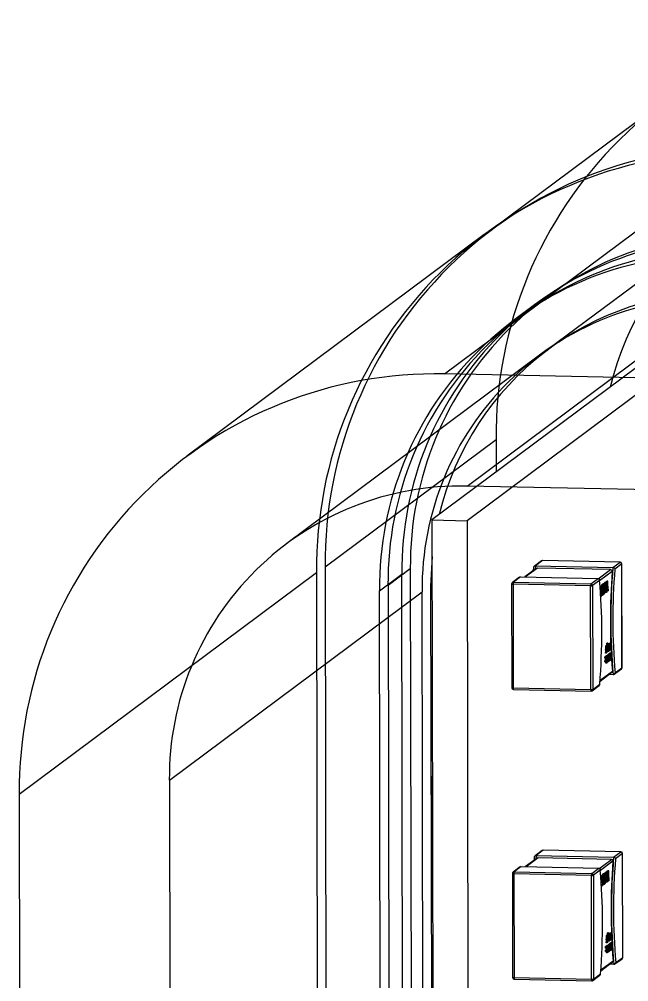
# Model space of a CAD drawing. Header units: millimetres. Extents: x -31.6 to 57.8, y -29 to 41.1.
# Drawn here: x -31.59 to -24.54, y 29.99 to 41.12 of the extents above; entities that cross this region are included whole.
import ezdxf

# ---------------------------------------------------------------- set-up
doc = ezdxf.new("R2010")
doc.units = ezdxf.units.MM

msp = doc.modelspace()

# ---------------------------------------------------------------- linework, layer by layer
at = {"color": 7, "linetype": 'Continuous', "lineweight": 25}
for p, q in [((-24.138, 40.166), (-26.114, 38.693)), ((-26.671, 37.017), (-23.234, 39.578)), ((-22.01, 38.912), (-26.817, 35.33)), ((-21.605, 38.903), (-26.411, 35.321)), ((-23.499, 38.771), (-25.475, 37.299)), ((-26.213, 38.63), (-29.65, 36.068)), ((-26.411, 35.721), (-23.489, 37.899)), ((-25.615, 37.828), (-25.873, 37.636)), ((-25.516, 37.892), (-25.774, 37.699)), ((-25.574, 37.235), (-28.496, 35.057)), ((47.213, 35.476), (-26.671, 37.017)), ((-28.052, 34.787), (-26.075, 36.26)), ((-26.075, 36.26), (-26.075, 35.883)), ((47.473, 34.18), (-26.411, 35.721)), ((-26.817, 35.33), (-26.411, 35.321)), ((-26.817, 35.33), (-26.716, -20.155)), ((-26.411, 35.321), (-26.311, -20.163)), ((-26.816, 34.906), (-26.832, 34.564)), ((-25.55, 34.858), (-25.632, 34.797)), ((-25.538, 34.862), (-25.621, 34.801)), ((-24.641, 34.844), (-25.538, 34.862)), ((-24.642, 34.843), (-25.538, 34.862)), ((-25.538, 34.862), (-25.538, 34.862)), ((-24.724, 34.782), (-24.642, 34.843)), ((-24.622, 34.823), (-24.702, 34.763)), ((-24.642, 34.843), (-24.641, 34.844)), ((-24.619, 33.624), (-24.622, 34.824)), ((-24.622, 34.823), (-24.622, 34.824)), ((-24.62, 33.623), (-24.622, 34.823)), ((-31.588, 32.162), (-28.151, 34.723)), ((-28.151, 34.723), (-28.078, -5.632)), ((-28.052, 34.787), (-27.979, -5.634)), ((-27.423, 34.511), (-27.165, 34.703)), ((-27.067, 34.766), (-27.324, 34.574)), ((-27.093, -5.652), (-27.165, 34.703)), ((-27.067, 34.766), (-26.994, -5.654)), ((-25.61, 34.77), (-25.742, 34.671)), ((-25.598, 34.774), (-25.735, 34.671)), ((-25.641, 34.747), (-25.638, 34.783)), ((-25.621, 34.801), (-25.624, 34.76)), ((-25.621, 34.801), (-24.724, 34.782)), ((-24.751, 34.756), (-25.598, 34.774)), ((-24.895, 34.648), (-24.751, 34.756)), ((-24.733, 34.735), (-24.878, 34.626)), ((-25.805, 34.668), (-25.887, 34.607)), ((-25.792, 34.673), (-25.875, 34.611)), ((-25.875, 34.611), (-24.978, 34.592)), ((-25.792, 34.673), (-24.896, 34.654)), ((-24.978, 34.592), (-24.896, 34.654)), ((-24.878, 34.632), (-24.959, 34.572)), ((-24.83, 34.596), (-24.838, 34.59)), ((-24.82, 34.596), (-24.83, 34.596)), ((-24.828, 34.596), (-24.83, 34.596)), ((-24.819, 34.596), (-24.828, 34.596)), ((-24.82, 34.596), (-24.828, 34.59)), ((-24.816, 34.606), (-24.822, 34.602)), ((-24.812, 34.602), (-24.822, 34.602)), ((-24.822, 34.602), (-24.822, 34.596)), ((-24.806, 34.606), (-24.816, 34.606)), ((-24.806, 34.606), (-24.812, 34.602)), ((-24.812, 34.602), (-24.804, 34.492)), ((-24.806, 34.614), (-24.807, 34.606)), ((-24.8, 34.619), (-24.806, 34.614)), ((-24.796, 34.613), (-24.806, 34.614)), ((-24.805, 34.589), (-24.806, 34.606)), ((-24.798, 34.595), (-24.805, 34.589)), ((-24.798, 34.595), (-24.805, 34.595)), ((-24.79, 34.618), (-24.8, 34.619)), ((-24.792, 34.623), (-24.798, 34.619)), ((-24.798, 34.496), (-24.79, 34.618)), ((-24.796, 34.613), (-24.798, 34.595)), ((-24.79, 34.618), (-24.796, 34.613)), ((-24.782, 34.623), (-24.792, 34.623)), ((-24.788, 34.618), (-24.79, 34.618)), ((-24.782, 34.623), (-24.788, 34.618)), ((-24.788, 34.618), (-24.788, 34.58)), ((-24.782, 34.585), (-24.782, 34.623)), ((-29.852, 32.323), (-26.931, 34.5)), ((-27.351, -5.647), (-27.423, 34.511)), ((-27.324, 34.574), (-27.252, -5.649)), ((-26.858, -5.657), (-26.931, 34.5)), ((-26.832, 34.564), (-26.815, 34.577)), ((-26.832, 34.564), (-26.759, -5.659)), ((-25.895, 34.591), (-25.893, 33.391)), ((-24.982, 34.57), (-25.878, 34.589)), ((-25.878, 34.589), (-25.876, 33.389)), ((-24.98, 33.37), (-24.982, 34.57)), ((-24.959, 34.572), (-24.957, 33.372)), ((-24.854, 34.512), (-24.864, 34.512)), ((-24.841, 34.588), (-24.857, 34.575)), ((-24.847, 34.575), (-24.857, 34.575)), ((-24.857, 34.575), (-24.857, 34.569)), ((-24.847, 34.546), (-24.857, 34.546)), ((-24.856, 34.532), (-24.856, 34.504)), ((-24.846, 34.504), (-24.848, 34.504)), ((-24.831, 34.587), (-24.847, 34.575)), ((-24.847, 34.575), (-24.847, 34.546)), ((-24.847, 34.546), (-24.837, 34.554)), ((-24.847, 34.546), (-24.847, 34.539)), ((-24.837, 34.539), (-24.847, 34.539)), ((-24.847, 34.504), (-24.847, 34.498)), ((-24.837, 34.498), (-24.847, 34.49)), ((-24.837, 34.498), (-24.847, 34.498)), ((-24.847, 34.49), (-24.847, 34.46)), ((-24.837, 34.539), (-24.846, 34.532)), ((-24.846, 34.532), (-24.846, 34.504)), ((-24.846, 34.504), (-24.837, 34.511)), ((-24.831, 34.587), (-24.841, 34.588)), ((-24.828, 34.59), (-24.838, 34.59)), ((-24.838, 34.59), (-24.838, 34.588)), ((-24.837, 34.554), (-24.837, 34.539)), ((-24.837, 34.511), (-24.837, 34.498)), ((-24.831, 34.472), (-24.831, 34.587)), ((-24.828, 34.517), (-24.831, 34.517)), ((-24.829, 34.511), (-24.831, 34.51)), ((-24.828, 34.505), (-24.831, 34.505)), ((-24.819, 34.511), (-24.829, 34.511)), ((-24.828, 34.59), (-24.828, 34.517)), ((-24.828, 34.517), (-24.82, 34.523)), ((-24.819, 34.511), (-24.828, 34.505)), ((-24.828, 34.505), (-24.828, 34.474)), ((-24.828, 34.474), (-24.82, 34.48)), ((-24.822, 34.562), (-24.819, 34.564)), ((-24.822, 34.552), (-24.822, 34.562)), ((-24.82, 34.553), (-24.822, 34.552)), ((-24.82, 34.553), (-24.822, 34.553)), ((-24.82, 34.523), (-24.82, 34.553)), ((-24.816, 34.54), (-24.82, 34.54)), ((-24.814, 34.494), (-24.814, 34.492)), ((-24.804, 34.492), (-24.814, 34.492)), ((-24.804, 34.492), (-24.798, 34.496)), ((-24.8, 34.567), (-24.803, 34.564)), ((-24.803, 34.564), (-24.801, 34.547)), ((-24.801, 34.547), (-24.8, 34.567)), ((-24.796, 34.497), (-24.798, 34.497)), ((-24.788, 34.58), (-24.796, 34.497)), ((-24.796, 34.497), (-24.79, 34.502)), ((-24.788, 34.58), (-24.792, 34.58)), ((-24.79, 34.502), (-24.785, 34.55)), ((-24.781, 34.509), (-24.789, 34.509)), ((-24.785, 34.55), (-24.781, 34.509)), ((-24.774, 34.514), (-24.782, 34.585)), ((-24.781, 34.509), (-24.774, 34.514)), ((-24.847, 34.46), (-24.831, 34.472)), ((-24.828, 34.474), (-24.831, 34.474)), ((-24.811, 33.833), (-24.806, 33.837)), ((-24.801, 33.833), (-24.811, 33.833)), ((-24.811, 33.825), (-24.811, 33.833)), ((-24.801, 33.825), (-24.811, 33.825)), ((-24.806, 33.876), (-24.805, 33.877)), ((-24.796, 33.876), (-24.806, 33.876)), ((-24.806, 33.837), (-24.806, 33.876)), ((-24.796, 33.837), (-24.806, 33.837)), ((-24.806, 33.805), (-24.806, 33.825)), ((-24.795, 33.876), (-24.805, 33.877)), ((-24.802, 33.879), (-24.8, 33.88)), ((-24.792, 33.879), (-24.802, 33.879)), ((-24.802, 33.877), (-24.802, 33.879)), ((-24.801, 33.833), (-24.796, 33.837)), ((-24.801, 33.825), (-24.801, 33.833)), ((-24.796, 33.829), (-24.801, 33.825)), ((-24.79, 33.88), (-24.8, 33.88)), ((-24.788, 33.883), (-24.798, 33.883)), ((-24.787, 33.883), (-24.796, 33.883)), ((-24.796, 33.837), (-24.796, 33.876)), ((-24.796, 33.876), (-24.795, 33.876)), ((-24.796, 33.804), (-24.796, 33.829)), ((-24.795, 33.905), (-24.793, 33.906)), ((-24.785, 33.905), (-24.795, 33.905)), ((-24.795, 33.883), (-24.795, 33.905)), ((-24.795, 33.876), (-24.795, 33.797)), ((-24.792, 33.821), (-24.795, 33.821)), ((-24.784, 33.906), (-24.793, 33.906)), ((-24.792, 33.879), (-24.79, 33.88)), ((-24.792, 33.821), (-24.792, 33.879)), ((-24.79, 33.822), (-24.792, 33.821)), ((-24.79, 33.88), (-24.79, 33.873)), ((-24.785, 33.858), (-24.79, 33.858)), ((-24.79, 33.853), (-24.79, 33.822)), ((-24.785, 33.826), (-24.79, 33.826)), ((-24.788, 33.883), (-24.787, 33.882)), ((-24.786, 33.882), (-24.785, 33.877)), ((-24.786, 33.811), (-24.785, 33.826)), ((-24.785, 33.905), (-24.784, 33.906)), ((-24.785, 33.877), (-24.785, 33.905)), ((-24.785, 33.826), (-24.785, 33.858)), ((-24.783, 33.827), (-24.785, 33.826)), ((-24.784, 33.906), (-24.783, 33.827)), ((-24.784, 33.84), (-24.779, 33.898)), ((-24.769, 33.898), (-24.779, 33.898)), ((-24.776, 33.811), (-24.769, 33.898)), ((-24.768, 33.817), (-24.776, 33.811)), ((-24.764, 33.9), (-24.774, 33.901)), ((-24.768, 33.895), (-24.774, 33.821)), ((-24.768, 33.825), (-24.774, 33.826)), ((-24.774, 33.821), (-24.768, 33.825)), ((-24.763, 33.9), (-24.773, 33.9)), ((-24.769, 33.903), (-24.768, 33.904)), ((-24.759, 33.903), (-24.769, 33.903)), ((-24.769, 33.9), (-24.769, 33.903)), ((-24.769, 33.898), (-24.768, 33.895)), ((-24.769, 33.888), (-24.764, 33.887)), ((-24.759, 33.885), (-24.769, 33.885)), ((-24.76, 33.884), (-24.769, 33.884)), ((-24.76, 33.876), (-24.769, 33.876)), ((-24.769, 33.825), (-24.769, 33.876)), ((-24.758, 33.904), (-24.768, 33.904)), ((-24.765, 33.893), (-24.768, 33.893)), ((-24.768, 33.825), (-24.768, 33.817)), ((-24.759, 33.822), (-24.768, 33.822)), ((-24.76, 33.884), (-24.759, 33.885)), ((-24.76, 33.876), (-24.76, 33.884)), ((-24.759, 33.877), (-24.76, 33.876)), ((-24.759, 33.903), (-24.758, 33.904)), ((-24.759, 33.885), (-24.759, 33.903)), ((-24.751, 33.891), (-24.759, 33.822)), ((-24.759, 33.822), (-24.759, 33.877)), ((-24.759, 33.822), (-24.759, 33.822)), ((-24.758, 33.904), (-24.758, 33.886)), ((-24.758, 33.886), (-24.751, 33.891)), ((-24.751, 33.891), (-24.758, 33.891)), ((-24.758, 33.843), (-24.754, 33.881)), ((-24.754, 33.881), (-24.758, 33.878)), ((-24.758, 33.878), (-24.758, 33.843)), ((-24.81, 33.734), (-24.82, 33.734)), ((-24.819, 33.731), (-24.82, 33.734)), ((-24.82, 33.701), (-24.819, 33.705)), ((-24.809, 33.731), (-24.819, 33.731)), ((-24.809, 33.705), (-24.819, 33.705)), ((-24.805, 33.751), (-24.815, 33.751)), ((-24.811, 33.8), (-24.806, 33.805)), ((-24.801, 33.8), (-24.811, 33.8)), ((-24.811, 33.792), (-24.811, 33.8)), ((-24.801, 33.792), (-24.811, 33.792)), ((-24.811, 33.724), (-24.811, 33.731)), ((-24.801, 33.724), (-24.811, 33.724)), ((-24.809, 33.731), (-24.81, 33.734)), ((-24.81, 33.701), (-24.809, 33.705)), ((-24.807, 33.756), (-24.806, 33.757)), ((-24.797, 33.755), (-24.807, 33.756)), ((-24.807, 33.75), (-24.807, 33.756)), ((-24.796, 33.804), (-24.806, 33.805)), ((-24.796, 33.756), (-24.806, 33.757)), ((-24.792, 33.76), (-24.802, 33.761)), ((-24.801, 33.8), (-24.796, 33.804)), ((-24.801, 33.792), (-24.801, 33.8)), ((-24.795, 33.797), (-24.801, 33.792)), ((-24.788, 33.733), (-24.798, 33.734)), ((-24.797, 33.755), (-24.796, 33.756)), ((-24.797, 33.674), (-24.797, 33.755)), ((-24.796, 33.756), (-24.796, 33.746)), ((-24.796, 33.71), (-24.796, 33.675)), ((-24.79, 33.759), (-24.789, 33.769)), ((-24.79, 33.753), (-24.79, 33.753)), ((-24.779, 33.769), (-24.789, 33.769)), ((-24.779, 33.769), (-24.789, 33.769)), ((-24.789, 33.769), (-24.789, 33.769)), ((-24.776, 33.811), (-24.786, 33.811)), ((-24.785, 33.685), (-24.779, 33.769)), ((-24.779, 33.752), (-24.783, 33.686)), ((-24.779, 33.769), (-24.779, 33.769)), ((-24.779, 33.769), (-24.773, 33.694)), ((-24.774, 33.693), (-24.779, 33.752)), ((-24.766, 33.739), (-24.776, 33.739)), ((-24.774, 33.704), (-24.764, 33.704)), ((-24.762, 33.784), (-24.772, 33.784)), ((-24.759, 33.781), (-24.769, 33.781)), ((-24.758, 33.745), (-24.765, 33.745)), ((-24.762, 33.789), (-24.761, 33.79)), ((-24.752, 33.789), (-24.762, 33.789)), ((-24.762, 33.781), (-24.762, 33.789)), ((-24.752, 33.71), (-24.762, 33.71)), ((-24.751, 33.79), (-24.761, 33.79)), ((-24.752, 33.789), (-24.751, 33.79)), ((-24.752, 33.71), (-24.752, 33.789)), ((-24.749, 33.712), (-24.752, 33.71)), ((-24.751, 33.79), (-24.751, 33.719)), ((-24.751, 33.719), (-24.748, 33.721)), ((-24.748, 33.721), (-24.751, 33.721)), ((-24.748, 33.721), (-24.749, 33.712)), ((-24.81, 33.701), (-24.82, 33.701)), ((-24.817, 33.691), (-24.807, 33.691)), ((-24.807, 33.674), (-24.807, 33.691)), ((-24.797, 33.674), (-24.807, 33.674)), ((-24.796, 33.675), (-24.797, 33.674)), ((-24.796, 33.701), (-24.793, 33.701)), ((-24.795, 33.686), (-24.794, 33.701)), ((-24.785, 33.685), (-24.795, 33.686)), ((-24.783, 33.686), (-24.785, 33.685)), ((-24.774, 33.693), (-24.783, 33.693)), ((-24.773, 33.694), (-24.774, 33.693)), ((-24.709, 33.547), (-24.627, 33.608)), ((-24.7, 33.563), (-24.62, 33.623)), ((-24.62, 33.623), (-24.619, 33.624)), ((-24.873, 33.479), (-24.731, 33.584)), ((-24.873, 33.468), (-24.737, 33.57)), ((-24.722, 33.542), (-24.772, 33.544)), ((-25.876, 33.389), (-24.98, 33.37)), ((-25.873, 33.371), (-24.977, 33.353)), ((-24.964, 33.357), (-24.882, 33.418)), ((-24.957, 33.372), (-24.876, 33.432)), ((-29.852, 32.323), (-29.835, 22.496)), ((-26.811, 32.364), (-26.821, 32.357)), ((-26.821, 32.357), (-26.811, 32.362)), ((-26.82, 32.076), (-26.821, 32.357)), ((-31.588, 32.162), (-31.489, -22.374)), ((-26.811, 32.069), (-26.82, 32.076)), ((-25.542, 31.51), (-25.624, 31.449)), ((-25.53, 31.514), (-25.612, 31.453)), ((-24.633, 31.495), (-25.53, 31.514)), ((-25.53, 31.514), (-25.529, 31.514)), ((-24.633, 31.496), (-25.529, 31.514)), ((-24.716, 31.434), (-24.633, 31.495)), ((-24.633, 31.495), (-24.633, 31.496)), ((-25.602, 31.422), (-25.734, 31.324)), ((-25.59, 31.426), (-25.727, 31.323)), ((-25.632, 31.399), (-25.63, 31.435)), ((-25.612, 31.453), (-25.615, 31.412)), ((-25.612, 31.453), (-24.716, 31.434)), ((-24.742, 31.408), (-25.59, 31.426)), ((-24.887, 31.3), (-24.742, 31.408)), ((-24.724, 31.387), (-24.869, 31.279)), ((-24.613, 31.475), (-24.694, 31.415)), ((-24.611, 30.276), (-24.613, 31.476)), ((-24.613, 31.475), (-24.613, 31.476)), ((-24.611, 30.275), (-24.613, 31.475)), ((-25.796, 31.32), (-25.878, 31.259)), ((-25.784, 31.325), (-25.866, 31.263)), ((-25.866, 31.263), (-24.97, 31.244)), ((-25.784, 31.325), (-24.888, 31.306)), ((-24.97, 31.244), (-24.888, 31.306)), ((-24.87, 31.284), (-24.95, 31.224)), ((-24.808, 31.258), (-24.814, 31.254)), ((-24.798, 31.258), (-24.808, 31.258)), ((-24.798, 31.258), (-24.804, 31.254)), ((-24.791, 31.271), (-24.798, 31.266)), ((-24.788, 31.266), (-24.798, 31.266)), ((-24.798, 31.266), (-24.798, 31.258)), ((-24.797, 31.241), (-24.798, 31.258)), ((-24.781, 31.27), (-24.791, 31.271)), ((-24.783, 31.275), (-24.79, 31.271)), ((-24.79, 31.148), (-24.781, 31.27)), ((-24.788, 31.266), (-24.789, 31.247)), ((-24.781, 31.27), (-24.788, 31.266)), ((-24.773, 31.275), (-24.783, 31.275)), ((-24.78, 31.27), (-24.781, 31.27)), ((-24.773, 31.275), (-24.78, 31.27)), ((-24.78, 31.27), (-24.78, 31.232)), ((-24.773, 31.237), (-24.773, 31.275)), ((-25.886, 31.243), (-25.884, 30.043)), ((-24.973, 31.222), (-25.87, 31.241)), ((-25.87, 31.241), (-25.868, 30.041)), ((-24.971, 30.022), (-24.973, 31.222)), ((-24.95, 31.224), (-24.948, 30.024)), ((-24.846, 31.164), (-24.855, 31.164)), ((-24.832, 31.24), (-24.849, 31.228)), ((-24.839, 31.227), (-24.849, 31.228)), ((-24.849, 31.228), (-24.849, 31.221)), ((-24.839, 31.198), (-24.849, 31.199)), ((-24.848, 31.183), (-24.848, 31.156)), ((-24.838, 31.156), (-24.84, 31.156)), ((-24.823, 31.24), (-24.839, 31.227)), ((-24.839, 31.227), (-24.839, 31.198)), ((-24.839, 31.198), (-24.829, 31.206)), ((-24.839, 31.198), (-24.839, 31.191)), ((-24.829, 31.191), (-24.839, 31.191)), ((-24.839, 31.156), (-24.839, 31.15)), ((-24.829, 31.15), (-24.839, 31.142)), ((-24.829, 31.15), (-24.839, 31.15)), ((-24.829, 31.191), (-24.838, 31.184)), ((-24.838, 31.184), (-24.838, 31.156)), ((-24.838, 31.156), (-24.829, 31.163)), ((-24.823, 31.24), (-24.832, 31.24)), ((-24.821, 31.248), (-24.83, 31.242)), ((-24.82, 31.242), (-24.83, 31.242)), ((-24.83, 31.242), (-24.83, 31.24)), ((-24.829, 31.206), (-24.829, 31.191)), ((-24.829, 31.163), (-24.829, 31.15)), ((-24.822, 31.124), (-24.823, 31.24)), ((-24.82, 31.169), (-24.822, 31.169)), ((-24.821, 31.163), (-24.822, 31.162)), ((-24.82, 31.157), (-24.822, 31.157)), ((-24.812, 31.248), (-24.821, 31.248)), ((-24.82, 31.248), (-24.821, 31.248)), ((-24.811, 31.163), (-24.821, 31.163)), ((-24.81, 31.248), (-24.82, 31.248)), ((-24.812, 31.248), (-24.82, 31.242)), ((-24.82, 31.242), (-24.82, 31.169)), ((-24.82, 31.169), (-24.811, 31.175)), ((-24.811, 31.163), (-24.82, 31.157)), ((-24.82, 31.157), (-24.819, 31.126)), ((-24.804, 31.254), (-24.814, 31.254)), ((-24.814, 31.254), (-24.813, 31.248)), ((-24.813, 31.214), (-24.811, 31.216)), ((-24.813, 31.204), (-24.813, 31.214)), ((-24.811, 31.205), (-24.813, 31.204)), ((-24.811, 31.205), (-24.813, 31.205)), ((-24.811, 31.175), (-24.811, 31.205)), ((-24.807, 31.192), (-24.811, 31.192)), ((-24.806, 31.146), (-24.806, 31.144)), ((-24.796, 31.144), (-24.806, 31.144)), ((-24.804, 31.254), (-24.796, 31.144)), ((-24.789, 31.247), (-24.797, 31.241)), ((-24.789, 31.247), (-24.797, 31.247)), ((-24.796, 31.144), (-24.79, 31.148)), ((-24.791, 31.219), (-24.794, 31.217)), ((-24.794, 31.217), (-24.793, 31.199)), ((-24.793, 31.199), (-24.791, 31.219)), ((-24.788, 31.15), (-24.79, 31.15)), ((-24.78, 31.232), (-24.788, 31.15)), ((-24.788, 31.15), (-24.781, 31.154)), ((-24.78, 31.232), (-24.784, 31.232)), ((-24.781, 31.154), (-24.777, 31.202)), ((-24.772, 31.161), (-24.781, 31.161)), ((-24.777, 31.202), (-24.772, 31.161)), ((-24.766, 31.166), (-24.773, 31.237)), ((-24.772, 31.161), (-24.766, 31.166)), ((-24.839, 31.142), (-24.839, 31.112)), ((-24.839, 31.112), (-24.822, 31.124)), ((-24.819, 31.126), (-24.822, 31.126)), ((-24.819, 31.126), (-24.811, 31.132)), ((-24.803, 30.485), (-24.798, 30.489)), ((-24.793, 30.485), (-24.803, 30.485)), ((-24.803, 30.477), (-24.803, 30.485)), ((-24.793, 30.477), (-24.803, 30.477)), ((-24.798, 30.528), (-24.796, 30.529)), ((-24.788, 30.528), (-24.798, 30.528)), ((-24.798, 30.489), (-24.798, 30.528)), ((-24.788, 30.489), (-24.798, 30.489)), ((-24.797, 30.457), (-24.797, 30.477)), ((-24.786, 30.529), (-24.796, 30.529)), ((-24.793, 30.531), (-24.792, 30.532)), ((-24.783, 30.531), (-24.793, 30.531)), ((-24.793, 30.529), (-24.793, 30.531)), ((-24.793, 30.485), (-24.788, 30.489)), ((-24.793, 30.477), (-24.793, 30.485)), ((-24.788, 30.481), (-24.793, 30.477)), ((-24.782, 30.532), (-24.792, 30.532)), ((-24.779, 30.535), (-24.789, 30.535)), ((-24.778, 30.535), (-24.788, 30.535)), ((-24.788, 30.528), (-24.786, 30.529)), ((-24.788, 30.489), (-24.788, 30.528)), ((-24.788, 30.456), (-24.788, 30.481)), ((-24.776, 30.557), (-24.786, 30.558)), ((-24.786, 30.558), (-24.785, 30.558)), ((-24.786, 30.535), (-24.786, 30.558)), ((-24.786, 30.529), (-24.786, 30.449)), ((-24.775, 30.558), (-24.785, 30.558)), ((-24.783, 30.531), (-24.782, 30.532)), ((-24.783, 30.473), (-24.783, 30.531)), ((-24.782, 30.532), (-24.782, 30.525)), ((-24.776, 30.51), (-24.782, 30.51)), ((-24.782, 30.505), (-24.782, 30.474)), ((-24.776, 30.478), (-24.782, 30.478)), ((-24.779, 30.535), (-24.778, 30.534)), ((-24.778, 30.534), (-24.776, 30.53)), ((-24.778, 30.463), (-24.776, 30.478)), ((-24.776, 30.557), (-24.775, 30.558)), ((-24.776, 30.53), (-24.776, 30.557)), ((-24.776, 30.478), (-24.776, 30.51)), ((-24.775, 30.479), (-24.776, 30.478)), ((-24.775, 30.558), (-24.775, 30.479)), ((-24.775, 30.493), (-24.77, 30.55)), ((-24.761, 30.55), (-24.77, 30.55)), ((-24.768, 30.463), (-24.761, 30.55)), ((-24.76, 30.547), (-24.766, 30.473)), ((-24.766, 30.473), (-24.759, 30.478)), ((-24.755, 30.552), (-24.765, 30.553)), ((-24.756, 30.553), (-24.765, 30.553)), ((-24.759, 30.478), (-24.765, 30.478)), ((-24.761, 30.55), (-24.76, 30.547)), ((-24.752, 30.528), (-24.761, 30.528)), ((-24.751, 30.555), (-24.76, 30.556)), ((-24.76, 30.556), (-24.759, 30.556)), ((-24.76, 30.552), (-24.76, 30.556)), ((-24.757, 30.545), (-24.76, 30.545)), ((-24.76, 30.54), (-24.756, 30.54)), ((-24.75, 30.537), (-24.76, 30.537)), ((-24.752, 30.536), (-24.76, 30.536)), ((-24.76, 30.478), (-24.76, 30.528)), ((-24.749, 30.556), (-24.759, 30.556)), ((-24.759, 30.478), (-24.759, 30.469)), ((-24.752, 30.536), (-24.75, 30.537)), ((-24.752, 30.528), (-24.752, 30.536)), ((-24.75, 30.529), (-24.752, 30.528)), ((-24.751, 30.555), (-24.749, 30.556)), ((-24.75, 30.537), (-24.751, 30.555)), ((-24.743, 30.543), (-24.75, 30.474)), ((-24.75, 30.474), (-24.75, 30.529)), ((-24.749, 30.556), (-24.749, 30.538)), ((-24.749, 30.538), (-24.743, 30.543)), ((-24.743, 30.543), (-24.749, 30.543)), ((-24.749, 30.495), (-24.745, 30.533)), ((-24.745, 30.533), (-24.749, 30.53)), ((-24.749, 30.53), (-24.749, 30.495)), ((-24.802, 30.386), (-24.811, 30.386)), ((-24.81, 30.383), (-24.811, 30.386)), ((-24.801, 30.383), (-24.81, 30.383)), ((-24.797, 30.403), (-24.807, 30.403)), ((-24.803, 30.453), (-24.797, 30.457)), ((-24.793, 30.452), (-24.803, 30.453)), ((-24.803, 30.444), (-24.803, 30.453)), ((-24.793, 30.444), (-24.803, 30.444)), ((-24.802, 30.376), (-24.803, 30.383)), ((-24.801, 30.383), (-24.802, 30.386)), ((-24.793, 30.376), (-24.802, 30.376)), ((-24.799, 30.408), (-24.798, 30.409)), ((-24.789, 30.408), (-24.799, 30.408)), ((-24.799, 30.402), (-24.799, 30.408)), ((-24.788, 30.456), (-24.797, 30.457)), ((-24.788, 30.408), (-24.798, 30.409)), ((-24.793, 30.452), (-24.788, 30.456)), ((-24.793, 30.444), (-24.793, 30.452)), ((-24.786, 30.449), (-24.793, 30.444)), ((-24.784, 30.413), (-24.793, 30.413)), ((-24.789, 30.326), (-24.789, 30.408)), ((-24.789, 30.408), (-24.788, 30.408)), ((-24.779, 30.385), (-24.789, 30.386)), ((-24.788, 30.408), (-24.788, 30.398)), ((-24.783, 30.473), (-24.786, 30.473)), ((-24.782, 30.474), (-24.783, 30.473)), ((-24.782, 30.405), (-24.782, 30.405)), ((-24.771, 30.421), (-24.781, 30.421)), ((-24.781, 30.411), (-24.781, 30.421)), ((-24.781, 30.421), (-24.78, 30.421)), ((-24.771, 30.421), (-24.78, 30.421)), ((-24.768, 30.463), (-24.778, 30.463)), ((-24.776, 30.337), (-24.771, 30.421)), ((-24.771, 30.404), (-24.775, 30.338)), ((-24.771, 30.421), (-24.771, 30.421)), ((-24.771, 30.421), (-24.765, 30.346)), ((-24.766, 30.345), (-24.771, 30.404)), ((-24.759, 30.469), (-24.768, 30.463)), ((-24.758, 30.391), (-24.768, 30.391)), ((-24.753, 30.436), (-24.763, 30.436)), ((-24.751, 30.433), (-24.761, 30.433)), ((-24.75, 30.474), (-24.759, 30.474)), ((-24.75, 30.397), (-24.757, 30.397)), ((-24.744, 30.441), (-24.753, 30.442)), ((-24.753, 30.442), (-24.752, 30.442)), ((-24.753, 30.433), (-24.753, 30.442)), ((-24.742, 30.442), (-24.752, 30.442)), ((-24.75, 30.474), (-24.75, 30.474)), ((-24.744, 30.441), (-24.742, 30.442)), ((-24.743, 30.362), (-24.744, 30.441)), ((-24.742, 30.442), (-24.742, 30.371)), ((-24.742, 30.371), (-24.74, 30.373)), ((-24.74, 30.373), (-24.742, 30.373)), ((-24.74, 30.373), (-24.741, 30.364)), ((-24.811, 30.353), (-24.81, 30.357)), ((-24.801, 30.353), (-24.811, 30.353)), ((-24.8, 30.357), (-24.81, 30.357)), ((-24.808, 30.343), (-24.799, 30.343)), ((-24.801, 30.353), (-24.8, 30.357)), ((-24.799, 30.326), (-24.799, 30.343)), ((-24.789, 30.326), (-24.799, 30.326)), ((-24.787, 30.327), (-24.789, 30.326)), ((-24.788, 30.362), (-24.787, 30.327)), ((-24.788, 30.353), (-24.785, 30.353)), ((-24.786, 30.338), (-24.785, 30.353)), ((-24.776, 30.337), (-24.786, 30.338)), ((-24.775, 30.338), (-24.776, 30.337)), ((-24.766, 30.345), (-24.775, 30.345)), ((-24.765, 30.346), (-24.766, 30.345)), ((-24.765, 30.356), (-24.756, 30.356)), ((-24.743, 30.362), (-24.753, 30.362)), ((-24.741, 30.364), (-24.743, 30.362)), ((-24.701, 30.199), (-24.619, 30.26)), ((-24.692, 30.216), (-24.611, 30.275)), ((-24.611, 30.275), (-24.611, 30.276)), ((-24.865, 30.12), (-24.729, 30.222)), ((-24.864, 30.131), (-24.722, 30.236)), ((-24.713, 30.195), (-24.764, 30.196)), ((-25.868, 30.041), (-24.971, 30.022)), ((-24.956, 30.009), (-24.874, 30.07)), ((-24.948, 30.024), (-24.868, 30.084)), ((-25.865, 30.024), (-24.968, 30.005))]:
    msp.add_line(p, q, dxfattribs=at)
at = {"color": 7, "linetype": 'Continuous', "lineweight": 25, "flags": 128}
for points in [[(-24.81, 34.545), (-24.81, 34.556), (-24.811, 34.567), (-24.812, 34.576), (-24.813, 34.584), (-24.814, 34.59), (-24.816, 34.594), (-24.818, 34.596), (-24.82, 34.596)], [(-24.801, 31.197), (-24.802, 31.209), (-24.802, 31.219), (-24.803, 31.228), (-24.804, 31.236), (-24.806, 31.242), (-24.808, 31.246), (-24.81, 31.248), (-24.812, 31.248)]]:
    msp.add_lwpolyline(points, dxfattribs=at)
at = {"color": 7, "linetype": 'Continuous', "lineweight": 25}
for centre, radius, start, end in [((-21.261, 36.302), 4.815, 88.7827, 180.4946), ((-23.237, 34.829), 4.815, 88.7827, 180.4946), ((-23.336, 34.765), 4.815, 88.7827, 180.4946), ((-21.491, 36.076), 3.36, 88.6905, 166.4323), ((-23.215, 34.8), 3.852, 88.7818, 180.4955), ((-23.315, 34.737), 3.851, 88.7666, 180.5107), ((-23.573, 34.545), 3.851, 88.7666, 180.5107), ((-23.473, 34.608), 3.852, 88.7818, 180.4955), ((-23.467, 34.603), 3.36, 88.6905, 166.4323), ((-23.562, 34.531), 3.369, 88.7619, 180.5154), ((-26.773, 32.203), 4.815, 88.7827, 180.4946), ((-26.484, 32.353), 3.369, 88.7619, 180.5154), ((-25.538, 34.842), 0.02, 88.8052, 126.6953), ((-25.538, 34.843), 0.0192, 88.6884, 126.6402), ((-24.642, 34.823), 0.0203, 0.1441, 88.412), ((-24.642, 34.824), 0.02, 0.1033, 88.8052), ((-17.306, 34.173), 7.448, 175.6745, 184.5322), ((-17.373, 34.175), 7.376, 175.2835, 184.9231), ((-17.439, 34.176), 7.287, 175.381, 184.8257), ((-25.875, 34.591), 0.02, 126.6953, 180.1033), ((-25.875, 34.592), 0.0192, 88.6884, 126.6402), ((-25.832, 34.593), 0.0468, 157.3669, 185.3581), ((-24.935, 34.574), 0.0468, 157.3669, 185.3581), ((-24.979, 34.572), 0.0203, 0.1441, 88.412), ((-31.283, 34.059), 6.43, 359.9197, 5.1091), ((-25.882, 34.617), 0.0283, 244.124, 278.5357), ((-24.976, 34.636), 0.0666, 265.2641, 285.3563), ((-24.851, 34.521), 0.0241, 335.4247, 349.7894), ((-24.946, 34.533), 0.137, 337.3669, 5.3581), ((-24.856, 34.546), 0.0409, 352.3962, 26.1334), ((-24.897, 34.536), 0.0817, 342.3719, 3.008), ((-32.574, 34.033), 7.721, 355.5383, 0.1297), ((-24.639, 33.624), 0.02, 306.6953, 0.1033), ((-24.639, 33.623), 0.0194, 306.8563, 0.3756), ((-25.873, 33.391), 0.02, 180.1033, 268.8052), ((-25.88, 33.417), 0.0283, 244.124, 278.5357), ((-25.852, 33.384), 0.0249, 169.0537, 210.6033), ((-24.974, 33.437), 0.0666, 265.2641, 285.3563), ((-24.955, 33.365), 0.0249, 169.0537, 210.6033), ((-24.976, 33.372), 0.0194, 306.8875, 0.3444), ((-24.976, 33.373), 0.02, 268.8052, 306.6953), ((-25.53, 31.494), 0.02, 88.8052, 126.6953), ((-25.53, 31.495), 0.0192, 88.6884, 126.6402), ((-24.633, 31.476), 0.02, 0.1033, 88.8052), ((-24.634, 31.475), 0.0203, 0.1441, 88.412), ((-17.298, 30.825), 7.448, 175.6745, 184.5322), ((-17.365, 30.828), 7.376, 175.2835, 184.9231), ((-17.431, 30.829), 7.287, 175.381, 184.8257), ((-25.866, 31.243), 0.02, 126.6953, 180.1033), ((-25.867, 31.244), 0.0192, 88.6884, 126.6402), ((-25.823, 31.245), 0.0468, 157.3669, 185.3581), ((-31.275, 30.711), 6.43, 359.9197, 5.1091), ((-25.874, 31.269), 0.0283, 244.124, 278.5357), ((-24.927, 31.226), 0.0468, 157.3669, 185.3581), ((-24.968, 31.288), 0.0666, 265.2641, 285.3563), ((-24.971, 31.224), 0.0203, 0.1441, 88.412), ((-24.843, 31.173), 0.0241, 335.4247, 349.7894), ((-24.848, 31.198), 0.0409, 352.3962, 26.1334), ((-24.937, 31.185), 0.137, 337.3669, 5.3581), ((-24.889, 31.188), 0.0817, 342.3719, 3.008), ((-32.565, 30.685), 7.721, 355.5383, 0.1297), ((-24.631, 30.276), 0.02, 306.6953, 0.1033), ((-24.631, 30.275), 0.0194, 306.8563, 0.3756), ((-25.864, 30.043), 0.02, 180.1033, 268.8052), ((-25.872, 30.069), 0.0283, 244.124, 278.5357), ((-25.843, 30.036), 0.0249, 169.0537, 210.6033), ((-24.947, 30.018), 0.0249, 169.0537, 210.6033), ((-24.966, 30.089), 0.0666, 265.2641, 285.3563), ((-24.968, 30.025), 0.02, 268.8052, 306.6953), ((-24.968, 30.024), 0.0194, 306.8875, 0.3444)]:
    msp.add_arc(centre, radius, start, end, dxfattribs=at)
for points, knots in [([(-25.638, 34.783), (-25.638, 34.785), (-25.638, 34.79), (-25.634, 34.796), (-25.628, 34.8), (-25.623, 34.8), (-25.621, 34.801)], [0, 0, 0, 0, 0.2801136, 0.5601371, 0.7804091, 1, 1, 1, 1]), ([(-25.61, 34.769), (-25.609, 34.771), (-25.605, 34.773), (-25.6, 34.774), (-25.598, 34.774)], [0, 0, 0, 0, 0.447092, 1, 1, 1, 1]), ([(-24.751, 34.756), (-24.748, 34.756), (-24.742, 34.754), (-24.736, 34.748), (-24.733, 34.742), (-24.733, 34.737), (-24.733, 34.735)], [0, 0, 0, 0, 0.27894, 0.558698, 0.779252, 1, 1, 1, 1]), ([(-24.724, 34.782), (-24.721, 34.781), (-24.714, 34.78), (-24.708, 34.775), (-24.703, 34.769), (-24.703, 34.765), (-24.702, 34.763)], [0, 0, 0, 0, 0.278655, 0.558426, 0.779195, 1, 1, 1, 1]), ([(-25.805, 34.668), (-25.803, 34.669), (-25.799, 34.672), (-25.795, 34.672), (-25.792, 34.673)], [0, 0, 0, 0, 0.437011, 1, 1, 1, 1]), ([(-24.896, 34.654), (-24.893, 34.653), (-24.887, 34.652), (-24.881, 34.646), (-24.878, 34.639), (-24.878, 34.634), (-24.878, 34.632)], [0, 0, 0, 0, 0.278655, 0.558426, 0.779195, 1, 1, 1, 1]), ([(-24.867, 34.569), (-24.868, 34.569), (-24.87, 34.57), (-24.871, 34.566), (-24.872, 34.564)], [0, 0, 0, 0, 0.310983, 1, 1, 1, 1]), ([(-24.848, 34.516), (-24.848, 34.52), (-24.848, 34.528), (-24.849, 34.54), (-24.85, 34.552), (-24.852, 34.563), (-24.856, 34.57), (-24.859, 34.57), (-24.863, 34.564), (-24.866, 34.553), (-24.868, 34.539), (-24.869, 34.525), (-24.87, 34.512), (-24.87, 34.503), (-24.87, 34.5)], [0, 0, 0, 0, 0.056583, 0.123382, 0.20173, 0.292056, 0.392873, 0.5, 0.607127, 0.707944, 0.79827, 0.876618, 0.943417, 1, 1, 1, 1]), ([(-24.854, 34.512), (-24.854, 34.513), (-24.854, 34.517), (-24.854, 34.522), (-24.855, 34.527), (-24.856, 34.532), (-24.857, 34.534), (-24.859, 34.535), (-24.861, 34.532), (-24.862, 34.527), (-24.863, 34.521), (-24.864, 34.515), (-24.864, 34.509), (-24.864, 34.506), (-24.864, 34.504)], [0, 0, 0, 0, 0.0548114, 0.119848, 0.1969851, 0.2873558, 0.389894, 0.5, 0.610106, 0.7126442, 0.8030149, 0.880152, 0.9451886, 1, 1, 1, 1]), ([(-24.864, 34.504), (-24.864, 34.503), (-24.864, 34.499), (-24.864, 34.494), (-24.863, 34.489), (-24.862, 34.484), (-24.861, 34.482), (-24.859, 34.482), (-24.857, 34.484), (-24.856, 34.489), (-24.855, 34.495), (-24.854, 34.501), (-24.854, 34.507), (-24.854, 34.51), (-24.854, 34.512)], [0, 0, 0, 0, 0.0548114, 0.119848, 0.1969851, 0.2873558, 0.389894, 0.5, 0.610106, 0.7126442, 0.8030149, 0.880152, 0.9451886, 1, 1, 1, 1]), ([(-24.86, 34.447), (-24.86, 34.447), (-24.858, 34.446), (-24.855, 34.452), (-24.852, 34.463), (-24.85, 34.477), (-24.849, 34.491), (-24.848, 34.504), (-24.848, 34.513), (-24.848, 34.516)], [0, 0, 0, 0, 0.083533, 0.27989, 0.46468, 0.630243, 0.773849, 0.896287, 1, 1, 1, 1]), ([(-24.799, 33.88), (-24.799, 33.88), (-24.799, 33.882), (-24.798, 33.883), (-24.798, 33.883)], [0, 0, 0, 0, 0.148144, 1, 1, 1, 1]), ([(-24.79, 33.873), (-24.79, 33.875), (-24.79, 33.878), (-24.789, 33.881), (-24.788, 33.882), (-24.788, 33.883)], [0, 0, 0, 0, 0.280394, 0.560327, 1, 1, 1, 1]), ([(-24.788, 33.875), (-24.788, 33.874), (-24.789, 33.873), (-24.79, 33.864), (-24.79, 33.857), (-24.79, 33.853)], [0, 0, 0, 0, 0.280273, 0.560295, 1, 1, 1, 1]), ([(-24.785, 33.858), (-24.785, 33.86), (-24.785, 33.866), (-24.786, 33.872), (-24.787, 33.875), (-24.787, 33.875), (-24.788, 33.875)], [0, 0, 0, 0, 0.281344, 0.559027, 0.779591, 1, 1, 1, 1]), ([(-24.775, 33.898), (-24.775, 33.898), (-24.774, 33.899), (-24.774, 33.9), (-24.774, 33.901), (-24.774, 33.901)], [0, 0, 0, 0, 0.16058, 0.580281, 1, 1, 1, 1]), ([(-24.765, 33.893), (-24.765, 33.894), (-24.765, 33.896), (-24.765, 33.898), (-24.764, 33.9), (-24.764, 33.9), (-24.764, 33.9)], [0, 0, 0, 0, 0.2794691, 0.5593578, 0.7796739, 1, 1, 1, 1]), ([(-24.764, 33.887), (-24.764, 33.887), (-24.764, 33.887), (-24.765, 33.889), (-24.765, 33.891), (-24.765, 33.892), (-24.765, 33.893)], [0, 0, 0, 0, 0.2796016, 0.559212, 0.7794752, 1, 1, 1, 1]), ([(-24.764, 33.9), (-24.764, 33.9), (-24.763, 33.901), (-24.763, 33.899), (-24.763, 33.897), (-24.763, 33.895), (-24.763, 33.895)], [0, 0, 0, 0, 0.279581, 0.559143, 0.779575, 1, 1, 1, 1]), ([(-24.763, 33.895), (-24.763, 33.894), (-24.763, 33.892), (-24.763, 33.889), (-24.764, 33.888), (-24.764, 33.887), (-24.764, 33.887)], [0, 0, 0, 0, 0.279576, 0.559284, 0.779552, 1, 1, 1, 1]), ([(-24.82, 33.734), (-24.819, 33.737), (-24.819, 33.742), (-24.817, 33.747), (-24.816, 33.75), (-24.816, 33.75), (-24.815, 33.751)], [0, 0, 0, 0, 0.338983, 0.559249, 0.779562, 1, 1, 1, 1]), ([(-24.812, 33.705), (-24.812, 33.706), (-24.812, 33.709), (-24.811, 33.715), (-24.811, 33.721), (-24.811, 33.724)], [0, 0, 0, 0, 0.206768, 0.603395, 1, 1, 1, 1]), ([(-24.81, 33.734), (-24.81, 33.737), (-24.809, 33.742), (-24.808, 33.747), (-24.806, 33.749), (-24.806, 33.75), (-24.805, 33.751)], [0, 0, 0, 0, 0.338983, 0.559249, 0.779562, 1, 1, 1, 1]), ([(-24.805, 33.743), (-24.806, 33.742), (-24.807, 33.74), (-24.808, 33.733), (-24.809, 33.731)], [0, 0, 0, 0, 0.558788, 1, 1, 1, 1]), ([(-24.809, 33.705), (-24.808, 33.702), (-24.807, 33.697), (-24.806, 33.697), (-24.805, 33.698)], [0, 0, 0, 0, 0.5584515, 1, 1, 1, 1]), ([(-24.805, 33.751), (-24.804, 33.751), (-24.803, 33.751), (-24.801, 33.745), (-24.8, 33.736), (-24.8, 33.729), (-24.8, 33.725)], [0, 0, 0, 0, 0.280077, 0.559647, 0.779819, 1, 1, 1, 1]), ([(-24.801, 33.724), (-24.801, 33.727), (-24.801, 33.734), (-24.802, 33.741), (-24.804, 33.744), (-24.805, 33.744), (-24.805, 33.743)], [0, 0, 0, 0, 0.279332, 0.558778, 0.779267, 1, 1, 1, 1]), ([(-24.8, 33.725), (-24.8, 33.72), (-24.8, 33.711), (-24.801, 33.7), (-24.803, 33.693), (-24.805, 33.691), (-24.805, 33.69)], [0, 0, 0, 0, 0.2793814, 0.5587815, 0.7792808, 1, 1, 1, 1]), ([(-24.805, 33.698), (-24.805, 33.698), (-24.803, 33.7), (-24.802, 33.707), (-24.801, 33.715), (-24.801, 33.721), (-24.801, 33.724)], [0, 0, 0, 0, 0.280136, 0.559769, 0.77989, 1, 1, 1, 1]), ([(-24.804, 33.757), (-24.804, 33.757), (-24.803, 33.76), (-24.803, 33.76), (-24.802, 33.761)], [0, 0, 0, 0, 0.058203, 1, 1, 1, 1]), ([(-24.796, 33.746), (-24.795, 33.75), (-24.794, 33.758), (-24.793, 33.76), (-24.792, 33.76)], [0, 0, 0, 0, 0.558763, 1, 1, 1, 1]), ([(-24.792, 33.753), (-24.793, 33.752), (-24.794, 33.751), (-24.795, 33.744), (-24.796, 33.736), (-24.796, 33.73), (-24.796, 33.728)], [0, 0, 0, 0, 0.279822, 0.559387, 0.779603, 1, 1, 1, 1]), ([(-24.796, 33.728), (-24.796, 33.724), (-24.796, 33.717), (-24.795, 33.711), (-24.793, 33.707), (-24.792, 33.707), (-24.792, 33.708)], [0, 0, 0, 0, 0.27966, 0.55921, 0.779487, 1, 1, 1, 1]), ([(-24.793, 33.702), (-24.794, 33.702), (-24.795, 33.702), (-24.795, 33.707), (-24.796, 33.71)], [0, 0, 0, 0, 0.367432, 1, 1, 1, 1]), ([(-24.792, 33.76), (-24.791, 33.761), (-24.79, 33.761), (-24.788, 33.754), (-24.787, 33.745), (-24.787, 33.738), (-24.787, 33.734)], [0, 0, 0, 0, 0.279573, 0.559333, 0.779589, 1, 1, 1, 1]), ([(-24.788, 33.733), (-24.788, 33.737), (-24.788, 33.743), (-24.789, 33.75), (-24.791, 33.754), (-24.791, 33.753), (-24.792, 33.753)], [0, 0, 0, 0, 0.279429, 0.559146, 0.77957, 1, 1, 1, 1]), ([(-24.787, 33.734), (-24.787, 33.73), (-24.787, 33.721), (-24.788, 33.71), (-24.79, 33.703), (-24.791, 33.701), (-24.792, 33.7)], [0, 0, 0, 0, 0.2794126, 0.5591913, 0.7795483, 1, 1, 1, 1]), ([(-24.792, 33.708), (-24.791, 33.708), (-24.79, 33.71), (-24.789, 33.717), (-24.788, 33.725), (-24.788, 33.731), (-24.788, 33.733)], [0, 0, 0, 0, 0.279767, 0.559291, 0.779719, 1, 1, 1, 1]), ([(-24.776, 33.739), (-24.776, 33.749), (-24.776, 33.763), (-24.774, 33.778), (-24.773, 33.783), (-24.772, 33.784), (-24.772, 33.784)], [0, 0, 0, 0, 0.499407, 0.748743, 0.874372, 1, 1, 1, 1]), ([(-24.766, 33.739), (-24.766, 33.748), (-24.766, 33.763), (-24.764, 33.777), (-24.763, 33.783), (-24.762, 33.784), (-24.762, 33.784)], [0, 0, 0, 0, 0.499407, 0.748743, 0.874372, 1, 1, 1, 1]), ([(-24.762, 33.701), (-24.762, 33.701), (-24.763, 33.7), (-24.764, 33.703), (-24.766, 33.715), (-24.766, 33.729), (-24.766, 33.739)], [0, 0, 0, 0, 0.1256, 0.251197, 0.500581, 1, 1, 1, 1]), ([(-24.762, 33.776), (-24.762, 33.775), (-24.763, 33.774), (-24.764, 33.769), (-24.764, 33.763), (-24.765, 33.76)], [0, 0, 0, 0, 0.2802572, 0.5607811, 1, 1, 1, 1]), ([(-24.765, 33.76), (-24.765, 33.756), (-24.765, 33.75), (-24.765, 33.743), (-24.765, 33.74)], [0, 0, 0, 0, 0.559599, 1, 1, 1, 1]), ([(-24.765, 33.74), (-24.765, 33.732), (-24.765, 33.721), (-24.764, 33.711), (-24.763, 33.709), (-24.762, 33.709), (-24.762, 33.709)], [0, 0, 0, 0, 0.500072, 0.749021, 0.874598, 1, 1, 1, 1]), ([(-24.762, 33.784), (-24.761, 33.784), (-24.76, 33.784), (-24.759, 33.781), (-24.757, 33.769), (-24.757, 33.755), (-24.757, 33.746)], [0, 0, 0, 0, 0.125551, 0.25109, 0.50025, 1, 1, 1, 1]), ([(-24.758, 33.745), (-24.758, 33.752), (-24.758, 33.763), (-24.76, 33.773), (-24.761, 33.776), (-24.761, 33.776), (-24.762, 33.776)], [0, 0, 0, 0, 0.5002912, 0.749086, 0.8746062, 1, 1, 1, 1]), ([(-24.757, 33.746), (-24.757, 33.736), (-24.757, 33.724), (-24.758, 33.712), (-24.759, 33.706), (-24.76, 33.702), (-24.761, 33.701), (-24.762, 33.701)], [0, 0, 0, 0, 0.498702, 0.624177, 0.749467, 0.874745, 1, 1, 1, 1]), ([(-24.762, 33.709), (-24.761, 33.709), (-24.761, 33.71), (-24.76, 33.713), (-24.759, 33.718), (-24.758, 33.728), (-24.758, 33.737), (-24.758, 33.745)], [0, 0, 0, 0, 0.125139, 0.250418, 0.375519, 0.500847, 1, 1, 1, 1]), ([(-24.817, 33.691), (-24.817, 33.691), (-24.817, 33.691), (-24.818, 33.693), (-24.819, 33.696), (-24.819, 33.699), (-24.82, 33.701)], [0, 0, 0, 0, 0.025955, 0.350938, 0.67547, 1, 1, 1, 1]), ([(-24.805, 33.69), (-24.806, 33.69), (-24.807, 33.69), (-24.808, 33.692), (-24.809, 33.695), (-24.81, 33.699), (-24.81, 33.701)], [0, 0, 0, 0, 0.339714, 0.560013, 0.780007, 1, 1, 1, 1]), ([(-24.731, 33.584), (-24.731, 33.582), (-24.731, 33.577), (-24.734, 33.572), (-24.737, 33.57), (-24.737, 33.57)], [0, 0, 0, 0, 0.465837, 0.931072, 1, 1, 1, 1]), ([(-24.722, 33.542), (-24.719, 33.543), (-24.712, 33.544), (-24.705, 33.55), (-24.701, 33.557), (-24.7, 33.561), (-24.7, 33.563)], [0, 0, 0, 0, 0.278655, 0.558426, 0.779195, 1, 1, 1, 1]), ([(-24.883, 33.418), (-24.881, 33.419), (-24.878, 33.421), (-24.876, 33.426), (-24.876, 33.43), (-24.876, 33.432)], [0, 0, 0, 0, 0.276585, 0.638264, 1, 1, 1, 1]), ([(-25.63, 31.435), (-25.63, 31.437), (-25.63, 31.442), (-25.626, 31.448), (-25.619, 31.452), (-25.615, 31.452), (-25.612, 31.453)], [0, 0, 0, 0, 0.280114, 0.560137, 0.780409, 1, 1, 1, 1]), ([(-25.602, 31.422), (-25.6, 31.423), (-25.596, 31.425), (-25.592, 31.426), (-25.59, 31.426)], [0, 0, 0, 0, 0.447092, 1, 1, 1, 1]), ([(-24.742, 31.408), (-24.739, 31.408), (-24.733, 31.407), (-24.727, 31.4), (-24.724, 31.394), (-24.724, 31.389), (-24.724, 31.387)], [0, 0, 0, 0, 0.27894, 0.558698, 0.779252, 1, 1, 1, 1]), ([(-24.716, 31.434), (-24.712, 31.433), (-24.706, 31.433), (-24.699, 31.427), (-24.695, 31.421), (-24.694, 31.417), (-24.694, 31.415)], [0, 0, 0, 0, 0.278655, 0.558426, 0.779195, 1, 1, 1, 1]), ([(-25.796, 31.32), (-25.795, 31.321), (-25.791, 31.324), (-25.787, 31.324), (-25.784, 31.325)], [0, 0, 0, 0, 0.437011, 1, 1, 1, 1]), ([(-24.888, 31.306), (-24.884, 31.305), (-24.878, 31.304), (-24.873, 31.298), (-24.87, 31.291), (-24.87, 31.286), (-24.87, 31.284)], [0, 0, 0, 0, 0.278655, 0.558426, 0.779195, 1, 1, 1, 1]), ([(-24.859, 31.221), (-24.86, 31.221), (-24.861, 31.222), (-24.863, 31.218), (-24.864, 31.216)], [0, 0, 0, 0, 0.310983, 1, 1, 1, 1]), ([(-24.84, 31.168), (-24.84, 31.172), (-24.84, 31.18), (-24.84, 31.192), (-24.842, 31.205), (-24.844, 31.215), (-24.847, 31.222), (-24.851, 31.222), (-24.854, 31.216), (-24.857, 31.205), (-24.86, 31.191), (-24.861, 31.177), (-24.862, 31.164), (-24.862, 31.156), (-24.862, 31.152)], [0, 0, 0, 0, 0.056583, 0.123382, 0.20173, 0.292056, 0.392873, 0.5, 0.607127, 0.707944, 0.79827, 0.876618, 0.943417, 1, 1, 1, 1]), ([(-24.846, 31.164), (-24.846, 31.165), (-24.846, 31.169), (-24.846, 31.174), (-24.847, 31.179), (-24.848, 31.184), (-24.849, 31.186), (-24.851, 31.187), (-24.852, 31.184), (-24.854, 31.179), (-24.855, 31.173), (-24.855, 31.167), (-24.856, 31.161), (-24.856, 31.158), (-24.856, 31.156)], [0, 0, 0, 0, 0.054811, 0.119848, 0.196985, 0.287356, 0.389894, 0.5, 0.610106, 0.712644, 0.803015, 0.880152, 0.945189, 1, 1, 1, 1]), ([(-24.856, 31.156), (-24.856, 31.155), (-24.856, 31.151), (-24.855, 31.146), (-24.855, 31.141), (-24.854, 31.137), (-24.852, 31.134), (-24.851, 31.134), (-24.849, 31.136), (-24.848, 31.141), (-24.847, 31.147), (-24.846, 31.153), (-24.846, 31.159), (-24.846, 31.162), (-24.846, 31.164)], [0, 0, 0, 0, 0.0548114, 0.119848, 0.1969851, 0.2873558, 0.389894, 0.5, 0.610106, 0.7126442, 0.8030149, 0.880152, 0.9451886, 1, 1, 1, 1]), ([(-24.852, 31.099), (-24.852, 31.099), (-24.85, 31.098), (-24.847, 31.104), (-24.844, 31.115), (-24.842, 31.129), (-24.84, 31.143), (-24.84, 31.156), (-24.84, 31.165), (-24.84, 31.168)], [0, 0, 0, 0, 0.083533, 0.27989, 0.46468, 0.630243, 0.773849, 0.896287, 1, 1, 1, 1]), ([(-24.791, 30.532), (-24.791, 30.532), (-24.79, 30.534), (-24.79, 30.535), (-24.789, 30.535)], [0, 0, 0, 0, 0.148144, 1, 1, 1, 1]), ([(-24.782, 30.525), (-24.782, 30.527), (-24.781, 30.53), (-24.781, 30.533), (-24.78, 30.534), (-24.779, 30.535)], [0, 0, 0, 0, 0.280394, 0.560327, 1, 1, 1, 1]), ([(-24.779, 30.527), (-24.78, 30.526), (-24.781, 30.525), (-24.782, 30.516), (-24.782, 30.509), (-24.782, 30.505)], [0, 0, 0, 0, 0.280273, 0.560295, 1, 1, 1, 1]), ([(-24.776, 30.51), (-24.776, 30.512), (-24.776, 30.518), (-24.777, 30.524), (-24.778, 30.527), (-24.779, 30.527), (-24.779, 30.527)], [0, 0, 0, 0, 0.2813437, 0.5590272, 0.7795906, 1, 1, 1, 1]), ([(-24.766, 30.55), (-24.766, 30.55), (-24.766, 30.551), (-24.766, 30.552), (-24.766, 30.553), (-24.765, 30.553)], [0, 0, 0, 0, 0.16058, 0.580281, 1, 1, 1, 1]), ([(-24.757, 30.545), (-24.757, 30.546), (-24.757, 30.548), (-24.756, 30.55), (-24.756, 30.552), (-24.756, 30.552), (-24.756, 30.553)], [0, 0, 0, 0, 0.279469, 0.559358, 0.779674, 1, 1, 1, 1]), ([(-24.756, 30.539), (-24.756, 30.539), (-24.756, 30.539), (-24.756, 30.541), (-24.757, 30.543), (-24.757, 30.544), (-24.757, 30.545)], [0, 0, 0, 0, 0.279602, 0.559212, 0.779475, 1, 1, 1, 1]), ([(-24.756, 30.553), (-24.755, 30.553), (-24.755, 30.553), (-24.755, 30.551), (-24.754, 30.549), (-24.754, 30.548), (-24.754, 30.547)], [0, 0, 0, 0, 0.279581, 0.559143, 0.779575, 1, 1, 1, 1]), ([(-24.754, 30.547), (-24.754, 30.546), (-24.754, 30.544), (-24.755, 30.541), (-24.755, 30.54), (-24.755, 30.54), (-24.756, 30.539)], [0, 0, 0, 0, 0.279576, 0.559284, 0.779552, 1, 1, 1, 1]), ([(-24.811, 30.386), (-24.811, 30.389), (-24.81, 30.394), (-24.809, 30.399), (-24.808, 30.402), (-24.807, 30.402), (-24.807, 30.403)], [0, 0, 0, 0, 0.338983, 0.559249, 0.779562, 1, 1, 1, 1]), ([(-24.804, 30.357), (-24.804, 30.358), (-24.803, 30.361), (-24.803, 30.368), (-24.802, 30.373), (-24.802, 30.376)], [0, 0, 0, 0, 0.206768, 0.603395, 1, 1, 1, 1]), ([(-24.802, 30.386), (-24.801, 30.389), (-24.801, 30.394), (-24.799, 30.399), (-24.798, 30.401), (-24.797, 30.402), (-24.797, 30.403)], [0, 0, 0, 0, 0.338983, 0.559249, 0.779562, 1, 1, 1, 1]), ([(-24.797, 30.396), (-24.798, 30.394), (-24.799, 30.392), (-24.8, 30.386), (-24.801, 30.383)], [0, 0, 0, 0, 0.558788, 1, 1, 1, 1]), ([(-24.797, 30.403), (-24.796, 30.403), (-24.795, 30.403), (-24.793, 30.397), (-24.791, 30.388), (-24.791, 30.381), (-24.791, 30.377)], [0, 0, 0, 0, 0.280077, 0.559647, 0.779819, 1, 1, 1, 1]), ([(-24.793, 30.376), (-24.793, 30.379), (-24.793, 30.386), (-24.794, 30.393), (-24.795, 30.396), (-24.796, 30.396), (-24.797, 30.396)], [0, 0, 0, 0, 0.279332, 0.558778, 0.779267, 1, 1, 1, 1]), ([(-24.791, 30.377), (-24.791, 30.373), (-24.792, 30.363), (-24.793, 30.352), (-24.795, 30.345), (-24.796, 30.343), (-24.797, 30.343)], [0, 0, 0, 0, 0.2793814, 0.5587815, 0.7792808, 1, 1, 1, 1]), ([(-24.797, 30.35), (-24.796, 30.351), (-24.795, 30.352), (-24.794, 30.359), (-24.793, 30.367), (-24.793, 30.373), (-24.793, 30.376)], [0, 0, 0, 0, 0.2801364, 0.5597687, 0.7798902, 1, 1, 1, 1]), ([(-24.796, 30.409), (-24.795, 30.409), (-24.795, 30.412), (-24.794, 30.412), (-24.793, 30.413)], [0, 0, 0, 0, 0.058203, 1, 1, 1, 1]), ([(-24.788, 30.398), (-24.787, 30.403), (-24.786, 30.41), (-24.784, 30.412), (-24.784, 30.413)], [0, 0, 0, 0, 0.5587633, 1, 1, 1, 1]), ([(-24.784, 30.405), (-24.784, 30.405), (-24.785, 30.403), (-24.787, 30.396), (-24.787, 30.388), (-24.788, 30.382), (-24.788, 30.38)], [0, 0, 0, 0, 0.279822, 0.559387, 0.779603, 1, 1, 1, 1]), ([(-24.788, 30.38), (-24.788, 30.376), (-24.787, 30.369), (-24.786, 30.363), (-24.785, 30.359), (-24.784, 30.36), (-24.784, 30.36)], [0, 0, 0, 0, 0.27966, 0.55921, 0.779487, 1, 1, 1, 1]), ([(-24.784, 30.413), (-24.783, 30.413), (-24.781, 30.413), (-24.779, 30.406), (-24.778, 30.397), (-24.778, 30.39), (-24.778, 30.386)], [0, 0, 0, 0, 0.279573, 0.559333, 0.779589, 1, 1, 1, 1]), ([(-24.779, 30.385), (-24.78, 30.389), (-24.78, 30.395), (-24.781, 30.402), (-24.782, 30.406), (-24.783, 30.406), (-24.784, 30.405)], [0, 0, 0, 0, 0.279429, 0.559146, 0.77957, 1, 1, 1, 1]), ([(-24.784, 30.36), (-24.783, 30.36), (-24.782, 30.362), (-24.78, 30.369), (-24.78, 30.377), (-24.78, 30.383), (-24.779, 30.385)], [0, 0, 0, 0, 0.2797672, 0.5592905, 0.7797189, 1, 1, 1, 1]), ([(-24.778, 30.386), (-24.778, 30.382), (-24.779, 30.373), (-24.78, 30.362), (-24.782, 30.355), (-24.783, 30.353), (-24.783, 30.353)], [0, 0, 0, 0, 0.279413, 0.559191, 0.779548, 1, 1, 1, 1]), ([(-24.768, 30.391), (-24.768, 30.401), (-24.768, 30.415), (-24.766, 30.43), (-24.764, 30.435), (-24.764, 30.436), (-24.763, 30.436)], [0, 0, 0, 0, 0.499407, 0.748743, 0.874372, 1, 1, 1, 1]), ([(-24.758, 30.391), (-24.758, 30.401), (-24.758, 30.415), (-24.756, 30.429), (-24.755, 30.435), (-24.754, 30.436), (-24.753, 30.436)], [0, 0, 0, 0, 0.499407, 0.748743, 0.874372, 1, 1, 1, 1]), ([(-24.753, 30.353), (-24.754, 30.353), (-24.754, 30.352), (-24.756, 30.355), (-24.758, 30.367), (-24.758, 30.381), (-24.758, 30.391)], [0, 0, 0, 0, 0.1256, 0.251197, 0.500581, 1, 1, 1, 1]), ([(-24.756, 30.412), (-24.756, 30.408), (-24.757, 30.402), (-24.757, 30.395), (-24.757, 30.392)], [0, 0, 0, 0, 0.559599, 1, 1, 1, 1]), ([(-24.757, 30.392), (-24.757, 30.384), (-24.757, 30.374), (-24.755, 30.364), (-24.754, 30.361), (-24.754, 30.361), (-24.753, 30.361)], [0, 0, 0, 0, 0.500072, 0.749021, 0.874598, 1, 1, 1, 1]), ([(-24.753, 30.428), (-24.754, 30.427), (-24.754, 30.426), (-24.756, 30.421), (-24.756, 30.415), (-24.756, 30.412)], [0, 0, 0, 0, 0.280257, 0.560781, 1, 1, 1, 1]), ([(-24.753, 30.436), (-24.753, 30.436), (-24.752, 30.436), (-24.751, 30.433), (-24.749, 30.421), (-24.749, 30.407), (-24.749, 30.398)], [0, 0, 0, 0, 0.125551, 0.25109, 0.50025, 1, 1, 1, 1]), ([(-24.75, 30.397), (-24.75, 30.404), (-24.75, 30.415), (-24.751, 30.425), (-24.752, 30.428), (-24.753, 30.428), (-24.753, 30.428)], [0, 0, 0, 0, 0.5002912, 0.749086, 0.8746062, 1, 1, 1, 1]), ([(-24.749, 30.398), (-24.749, 30.388), (-24.749, 30.376), (-24.75, 30.364), (-24.751, 30.358), (-24.752, 30.354), (-24.753, 30.353), (-24.753, 30.353)], [0, 0, 0, 0, 0.498702, 0.624177, 0.749467, 0.874745, 1, 1, 1, 1]), ([(-24.753, 30.361), (-24.753, 30.361), (-24.752, 30.362), (-24.751, 30.366), (-24.751, 30.37), (-24.75, 30.38), (-24.75, 30.39), (-24.75, 30.397)], [0, 0, 0, 0, 0.125139, 0.250418, 0.375519, 0.500847, 1, 1, 1, 1]), ([(-24.808, 30.343), (-24.808, 30.343), (-24.809, 30.343), (-24.81, 30.345), (-24.811, 30.348), (-24.811, 30.351), (-24.811, 30.353)], [0, 0, 0, 0, 0.025955, 0.350938, 0.67547, 1, 1, 1, 1]), ([(-24.797, 30.343), (-24.797, 30.342), (-24.798, 30.342), (-24.8, 30.344), (-24.801, 30.348), (-24.801, 30.351), (-24.801, 30.353)], [0, 0, 0, 0, 0.339714, 0.560013, 0.780007, 1, 1, 1, 1]), ([(-24.8, 30.357), (-24.8, 30.354), (-24.799, 30.349), (-24.797, 30.35), (-24.797, 30.35)], [0, 0, 0, 0, 0.558451, 1, 1, 1, 1]), ([(-24.785, 30.354), (-24.785, 30.354), (-24.786, 30.354), (-24.787, 30.359), (-24.788, 30.362)], [0, 0, 0, 0, 0.367432, 1, 1, 1, 1]), ([(-24.722, 30.236), (-24.722, 30.234), (-24.723, 30.229), (-24.726, 30.224), (-24.728, 30.222), (-24.729, 30.222)], [0, 0, 0, 0, 0.465837, 0.931072, 1, 1, 1, 1]), ([(-24.713, 30.195), (-24.71, 30.195), (-24.704, 30.196), (-24.697, 30.202), (-24.693, 30.209), (-24.692, 30.213), (-24.692, 30.216)], [0, 0, 0, 0, 0.278655, 0.558426, 0.779195, 1, 1, 1, 1]), ([(-24.874, 30.07), (-24.873, 30.071), (-24.87, 30.073), (-24.868, 30.079), (-24.868, 30.082), (-24.868, 30.084)], [0, 0, 0, 0, 0.276585, 0.638264, 1, 1, 1, 1])]:
    msp.add_open_spline(points, degree=3, knots=knots, dxfattribs=at)

doc.saveas('drawing.dxf')
